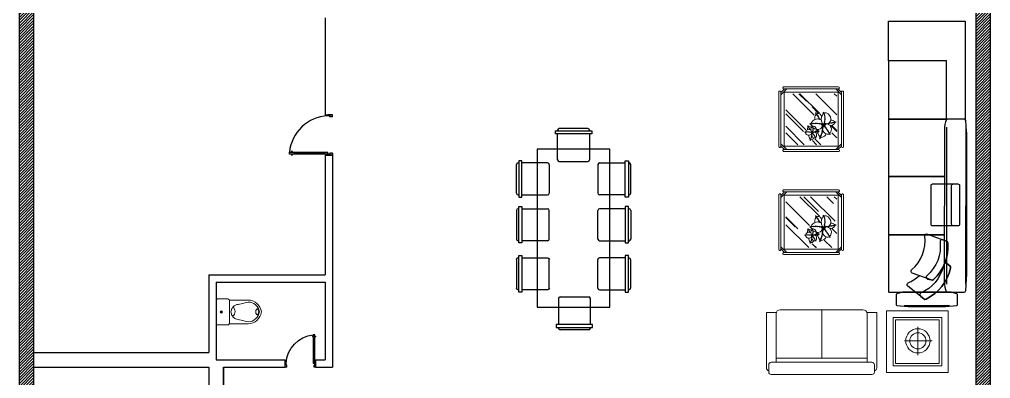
# Model space of a CAD drawing. Header units: inches. Extents: x 81 to 1628, y 1 to 1081.
# Drawn here: x 1028 to 1628, y 444 to 666 of the extents above; entities that cross this region are included whole.
import ezdxf

# ---------------------------------------------------------------- set-up
doc = ezdxf.new("R2010")
doc.units = ezdxf.units.IN
doc.header["$MEASUREMENT"] = 0
for name, color, linetype in [('Furniture', 3, 'Continuous'), ('Hatches', 140, 'Continuous'), ('Main', 140, 'Continuous'), ('pillow', 250, 'Continuous')]:
    doc.layers.add(name, color=color, linetype=linetype)
doc.layers.add('WC', color=123, linetype='Continuous', lineweight=9)
doc.styles.add('DIM_FONT', font='SIMPLEX', dxfattribs={"width": 0.8})

# ---------------------------------------------------------------- blocks, each defined once
blk = doc.blocks.new('table06')
at = {"layer": 'WC'}
for p, q in [((2216060, -738297), (2216060, -738585)), ((2216424, -738297), (2216424, -738585)), ((2216126, -738430), (2216090, -738585)), ((2216358, -738430), (2216394, -738585))]:
    blk.add_line(p, q, dxfattribs=at)
blk.add_lwpolyline([(2216419, -738091), (2216065, -738091, 0.414214), (2216042, -738114), (2216042, -738274, 0.414214), (2216065, -738297), (2216419, -738297, 0.414214), (2216442, -738274), (2216442, -738114, 0.414214)], format="xyb", close=True, dxfattribs=at)
for points in [[(2216242, -738320, 0.046371), (2216211, -738327, 0.088923), (2216167, -738351, 0.104957), (2216136, -738389, 0.120011), (2216126, -738430, 0.120011)], [(2216242, -738320, -0.046371), (2216274, -738327, -0.088923), (2216318, -738351, -0.104957), (2216348, -738389, -0.120011), (2216358, -738430, -0.120011)], [(2216244, -738749, -0.049911), (2216225, -738747, -0.063732), (2216211, -738743, -0.103622), (2216200, -738734, -0.177768), (2216198, -738727, -0.177768), (2216200, -738719, -0.103622), (2216211, -738711, -0.063732), (2216225, -738706, -0.049911), (2216244, -738704, -0.049911)], [(2216244, -738749, 0.049911), (2216262, -738747, 0.063732), (2216276, -738743, 0.103622), (2216287, -738734, 0.177768), (2216290, -738727, 0.177768), (2216287, -738719, 0.103622), (2216276, -738711, 0.063732), (2216262, -738706, 0.049911), (2216244, -738704, 0.049911)]]:
    blk.add_lwpolyline(points, format="xyb", dxfattribs=at)
for radius in [17.2, 5.75]:
    blk.add_circle((2216242, -738171), radius, dxfattribs=at)
for centre, radius, start, end in [((2216246, -738297), 87.7, 218.0102, 270.9041), ((2216249, -738297), 87.7, 269.0959, 321.9898), ((2216267, -738585), 207, 180, 263.1637), ((2216267, -738585), 177, 180, 261.9966), ((2216218, -738585), 177, 278.0034, 0), ((2216218, -738585), 207, 276.8363, 0)]:
    blk.add_arc(centre, radius, start, end, dxfattribs=at)
blk = doc.blocks.new('A$C2F7241D3')
for p, q in [((22, 989), (22, 1025)), ((26, 1067), (76, 1067)), ((26, 120), (26, 1067)), ((76, 1067), (76, 120)), ((81, 989), (81, 1025)), ((26, 937), (36, 937)), ((36, 948), (66, 948)), ((36, 193), (36, 948)), ((66, 948), (66, 193)), ((66, 937), (76, 937)), ((26, 120), (0, 120)), ((0, 0), (0, 120)), ((0, 0), (50, 0)), ((26, 200), (36, 200)), ((26, 120), (76, 120)), ((26, 65), (26, 120)), ((50, 65), (26, 65)), ((36, 193), (66, 193)), ((50, 0), (50, 65)), ((66, 200), (76, 200)), ((950, 65), (974, 65)), ((950, 0), (950, 65)), ((950, 0), (1000, 0)), ((974, 65), (974, 120)), ((974, 120), (1000, 120)), ((1000, 0), (1000, 120))]:
    blk.add_line(p, q)
for centre, radius, start, end in [((22, 1007), 18.1, 90, 270), ((-29, 69), 1004, 2.9057, 83.9884), ((81, 1007), 18.1, 270, 90)]:
    blk.add_arc(centre, radius, start, end)
blk = doc.blocks.new('chair-dining-table')
at = {"color": 0}
for p, q in [((1.38, 15.94), (1.38, 0)), ((2.4, 16.96), (20.08, 16.96)), ((21.11, 0), (21.11, 15.94)), ((1.38, -1.9), (1.38, -2.29)), ((20.08, -3.31), (2.4, -3.31)), ((21.11, -2.29), (21.11, -1.9))]:
    blk.add_line(p, q, dxfattribs=at)
blk.add_lwpolyline([(0, -1.9), (22.48, -1.9), (22.48, 0), (0, 0)], close=True, dxfattribs=at)
for centre, start, end in [((2.4, 15.94), 90, 180), ((20.08, 15.94), 0, 90), ((2.4, -2.29), 180, 270), ((20.08, -2.29), 270, 0)]:
    blk.add_arc(centre, 1.03, start, end, dxfattribs=at)
blk = doc.blocks.new('pillow 3')
at = {"color": 0, "elevation": 0}
for points in [[(306, -274, 0.236738), (-12, -547, -0.479426), (-59, -550), (-89, -512, -0.307946), (-91, -484, -0.233014), (293, -181, -0.307945), (320, -190), (349, -228, -0.264583), (353, -253, -0.264583)], [(365, -248), (320, -190, 0.307945), (293, -181, 0.233014), (-91, -484, 0.307946), (-89, -512), (69, -709, 0.537171), (111, -706, -0.087514), (198, -570, -0.087514)]]:
    blk.add_lwpolyline(points, format="xyb", dxfattribs=at)
for points in [[(602, -216, -0.307945), (625, -232), (642, -278, -0.536806), (618, -312, 0.252086), (198, -475, -0.536805), (157, -466), (145, -421, -0.307946), (151, -393, -0.235257)], [(625, -232, 0.307945), (602, -216, 0.235257), (151, -393, 0.307946), (145, -421), (229, -654, 0.537171), (269, -663, -0.252826), (689, -500, 0.537172), (713, -466)]]:
    blk.add_lwpolyline(points, format="xyb", close=True, dxfattribs=at)
blk = doc.blocks.new('pillow 2')
at = {"color": 0}
for points in [[(248, -173, 0.414214), (268, -152), (268, -95, 0.414214), (248, -75), (-231, -75, 0.414214), (-252, -95), (-252, -152, 0.414214), (-231, -173)], [(248, -428, 0.414214), (268, -408), (268, -95, 0.414214), (248, -75), (-231, -75, 0.414214), (-252, -95), (-252, -408, 0.414214), (-231, -428)]]:
    blk.add_lwpolyline(points, format="xyb", close=True, dxfattribs=at)
blk = doc.blocks.new('sofa 2_top_dwgmodels.com')
at = {"color": 0}
for p, q in [((1310, 6), (3250, 5)), ((1310, -230), (3250, -230)), ((2020, -230), (3250, -230)), ((3515, -754), (3515, -196))]:
    blk.add_line(p, q, dxfattribs=at)
blk.add_lwpolyline([(0, -950), (0, 0), (1210, 0), (1210, -230), (490, -230), (490, -950)], close=True, dxfattribs=at)
for points in [[(1361, 17), (1229, 7, 0.392813), (1210, -13), (1210, -127), (1210, -187), (1210, -224, 0.306407), (1215, -232, 0.103056), (1339, -258), (3227, -259, 0.103944), (3345, -234, 0.297462), (3350, -227), (3350, -13, 0.395549), (3331, 7), (3258, 11), (3191, 16), (3168, 17, 0.016229), (3089, 20), (1444, 20, 0.017209), (1361, 17)], [(502, -950), (1198, -950, 0.414214), (1210, -938), (1210, -242, 0.414214), (1198, -230), (502, -230, 0.414214), (490, -242), (490, -938, 0.414214)]]:
    blk.add_lwpolyline(points, format="xyb", close=True, dxfattribs=at)
for points in [[(3506, -96), (3380, -96, 0.334862), (3371, -104), (3350, -176), (3350, -774), (3371, -846, 0.334862), (3380, -854), (3506, -854, 0.394556), (3516, -845), (3529, -707), (3529, -244), (3516, -106, 0.387425), (3506, -96, 537.882531)], [(1215, -232, 0.250914), (1210, -242), (1210, -938, 0.414214), (1222, -950), (1908, -950, 0.414214), (1920, -938), (1920, -258)], [(2640, -259), (2640, -938, 0.414214), (2652, -950), (3338, -950, 0.414214), (3350, -938), (3350, -242, 0.198091), (3347, -234, 0.198091)], [(1920, -258), (1920, -938, 0.414214), (1932, -950), (2628, -950, 0.414214), (2640, -938), (2640, -259)]]:
    blk.add_lwpolyline(points, format="xyb", dxfattribs=at)
at = {"layer": 'pillow', "color": 0, "xscale": -1}
for name, p in [('pillow 2', (2280, 5)), ('pillow 3', (3345, 0))]:
    blk.add_blockref(name, p, dxfattribs=at)
blk = doc.blocks.new('furn 0422')
at = {"color": 0, "lineweight": 9}
for p, q in [((0, -380), (0, 380)), ((0, 380), (760, 380)), ((760, 380), (760, -380)), ((80, -300), (80, 300)), ((80, 300), (680, 300)), ((110, -270), (110, 270)), ((110, 270), (650, 270)), ((650, 270), (650, -270)), ((680, 300), (680, -300)), ((374, -185), (374, 168)), ((199, -11), (538, -11)), ((680, -300), (80, -300)), ((650, -270), (110, -270)), ((760, -380), (0, -380))]:
    blk.add_line(p, q, dxfattribs=at)
for radius in [150, 100]:
    blk.add_circle((374, -11), radius, dxfattribs=at)
blk = doc.blocks.new('table044')
at = {"lineweight": 9}
h = blk.add_hatch(dxfattribs=at)
h.set_pattern_fill('AR-RROOF', color=0, scale=300, angle=-45, style=0)
h.set_pattern_definition([(135, (-12013604, 1621491.27), (-254.558441, 678.82251), [4500, -600, 1500, -300]), (135, (-12013780.07, 1621879.47), (494.26764, 70.003571), [900, -99, 1800, -225]), (135, (-12013529.75, 1621777.65), (-960.9581156, 1245.2150417), [2400, -420, 1200, -300])])
h.paths.add_polyline_path([(715, -315), (85, -315), (85, 315), (715, 315)])
edge = h.paths.add_edge_path(flags=16)
edge.add_line((140, 139), (152, 107))
edge.add_line((152, 107), (160, 89))
edge.add_line((160, 89), (140, 83))
edge.add_line((140, 83), (122, 68))
edge.add_line((122, 68), (107, 52))
edge.add_line((107, 52), (95, 48))
edge.add_line((95, 48), (89, 44))
edge.add_line((89, 44), (87, 34))
edge.add_line((87, 34), (119, 20))
edge.add_line((119, 20), (138, 6))
edge.add_line((138, 6), (154, 6))
edge.add_line((154, 6), (154, -27))
edge.add_line((154, -27), (178, -63))
edge.add_line((178, -63), (233, -93))
edge.add_line((233, -93), (261, -93))
edge.add_line((261, -93), (281, -93))
edge.add_line((281, -93), (273, -69))
edge.add_line((273, -69), (275, -53))
edge.add_line((275, -53), (283, -65))
edge.add_line((283, -65), (309, -81))
edge.add_line((309, -81), (336, -79))
edge.add_line((336, -79), (364, -81))
edge.add_line((364, -81), (362, -69))
edge.add_line((362, -69), (366, -29))
edge.add_line((366, -29), (366, 6))
edge.add_line((366, 6), (406, 28))
edge.add_line((406, 28), (431, 52))
edge.add_line((431, 52), (441, 64))
edge.add_line((441, 64), (424, 72))
edge.add_line((424, 72), (451, 74))
edge.add_line((451, 74), (463, 111))
edge.add_line((463, 111), (461, 127))
edge.add_line((461, 127), (483, 143))
edge.add_line((483, 143), (503, 161))
edge.add_line((503, 161), (489, 176))
edge.add_line((489, 176), (465, 208))
edge.add_line((465, 208), (447, 206))
edge.add_line((447, 206), (441, 232))
edge.add_line((441, 232), (431, 279))
edge.add_line((431, 279), (404, 279))
edge.add_line((404, 279), (382, 260))
edge.add_line((382, 260), (366, 242))
edge.add_line((366, 242), (346, 244))
edge.add_line((346, 244), (340, 234))
edge.add_line((340, 234), (315, 234))
edge.add_line((315, 234), (313, 248))
edge.add_line((313, 248), (289, 248))
edge.add_line((289, 248), (269, 236))
edge.add_line((269, 236), (229, 220))
edge.add_line((229, 220), (222, 194))
edge.add_line((222, 194), (186, 194))
edge.add_line((186, 194), (166, 226))
edge.add_line((166, 226), (158, 200))
edge.add_line((158, 200), (144, 163))
edge.add_line((144, 163), (140, 139))
at = {"color": 0, "lineweight": 9}
for p, q in [((25, 303), (97, 375)), ((25, 331), (69, 375)), ((51, 390), (51, 385)), ((61, 400), (739, 400)), ((61, 375), (739, 375)), ((775, 303), (703, 375)), ((775, 331), (731, 375)), ((749, 390), (749, 385)), ((0, -339), (0, 339)), ((10, 349), (15, 349)), ((25, -339), (25, 339)), ((65, -335), (65, 335)), ((65, 335), (735, 335)), ((403, 242), (408, 241)), ((405, 238), (403, 242)), ((405, 246), (410, 246)), ((408, 241), (405, 246)), ((406, 251), (411, 251)), ((410, 246), (406, 251)), ((409, 255), (413, 255)), ((411, 251), (409, 255)), ((735, 335), (735, -335)), ((775, 339), (775, -339)), ((790, 349), (785, 349)), ((800, 339), (800, -339)), ((179, 177), (170, 179)), ((173, 165), (184, 171)), ((184, 163), (173, 165)), ((175, 173), (179, 177)), ((184, 171), (175, 173)), ((181, 158), (184, 163)), ((189, 157), (181, 158)), ((184, 152), (189, 157)), ((193, 152), (184, 152)), ((188, 146), (193, 152)), ((195, 145), (188, 146)), ((191, 139), (195, 145)), ((200, 139), (191, 139)), ((195, 134), (200, 139)), ((207, 136), (195, 134)), ((200, 127), (207, 136)), ((208, 128), (200, 127)), ((206, 121), (208, 128)), ((213, 122), (206, 121)), ((209, 115), (213, 122)), ((258, 130), (267, 132)), ((266, 123), (258, 130)), ((259, 138), (266, 142)), ((267, 132), (259, 138)), ((260, 154), (269, 155)), ((267, 147), (260, 154)), ((260, 117), (266, 123)), ((261, 147), (267, 147)), ((266, 142), (261, 147)), ((262, 162), (271, 165)), ((269, 155), (262, 162)), ((265, 170), (272, 171)), ((271, 165), (265, 170)), ((266, 181), (275, 181)), ((272, 171), (266, 181)), ((270, 190), (277, 189)), ((275, 181), (270, 190)), ((271, 198), (280, 198)), ((277, 189), (271, 198)), ((276, 205), (285, 202)), ((280, 198), (276, 205)), ((280, 212), (289, 212)), ((285, 202), (280, 212)), ((282, 220), (290, 221)), ((289, 212), (282, 220)), ((287, 228), (293, 228)), ((290, 221), (287, 228)), ((309, 146), (310, 150)), ((310, 150), (311, 147)), ((311, 147), (313, 153)), ((313, 153), (314, 148)), ((314, 148), (317, 152)), ((317, 152), (318, 149)), ((318, 149), (320, 152)), ((320, 152), (323, 147)), ((323, 147), (325, 155)), ((325, 155), (326, 150)), ((326, 150), (330, 153)), ((330, 153), (332, 151)), ((332, 151), (333, 156)), ((333, 156), (335, 152)), ((335, 152), (337, 155)), ((337, 155), (340, 152)), ((340, 152), (342, 156)), ((342, 156), (343, 152)), ((343, 152), (346, 156)), ((349, 227), (344, 228)), ((346, 220), (352, 223)), ((352, 219), (346, 220)), ((346, 156), (347, 154)), ((347, 224), (349, 227)), ((352, 223), (347, 224)), ((347, 154), (349, 158)), ((349, 158), (351, 155)), ((350, 216), (352, 219)), ((354, 215), (350, 216)), ((352, 212), (354, 215)), ((357, 212), (352, 212)), ((354, 209), (357, 212)), ((358, 208), (354, 209)), ((355, 205), (358, 208)), ((360, 205), (355, 205)), ((358, 202), (360, 205)), ((365, 204), (358, 202)), ((360, 198), (365, 204)), ((365, 199), (360, 198)), ((364, 195), (365, 199)), ((368, 196), (364, 195)), ((366, 192), (368, 196)), ((371, 192), (366, 192)), ((368, 189), (371, 192)), ((374, 189), (368, 189)), ((370, 185), (374, 189)), ((375, 186), (370, 185)), ((372, 182), (375, 186)), ((377, 184), (372, 182)), ((375, 178), (377, 184)), ((378, 181), (375, 178)), ((376, 137), (381, 138)), ((381, 135), (376, 137)), ((376, 132), (381, 135)), ((380, 130), (376, 132)), ((376, 128), (380, 130)), ((380, 125), (376, 128)), ((376, 124), (380, 125)), ((379, 121), (376, 124)), ((376, 119), (379, 121)), ((377, 142), (382, 142)), ((381, 138), (377, 142)), ((379, 145), (382, 145)), ((382, 142), (379, 145)), ((382, 145), (380, 148)), ((392, 161), (388, 165)), ((392, 181), (396, 182)), ((395, 179), (392, 181)), ((395, 157), (392, 161)), ((393, 200), (398, 201)), ((398, 197), (393, 200)), ((393, 189), (397, 190)), ((398, 185), (393, 189)), ((394, 214), (399, 214)), ((398, 209), (394, 214)), ((394, 205), (398, 207)), ((398, 201), (394, 205)), ((394, 193), (398, 197)), ((397, 190), (394, 193)), ((394, 184), (398, 185)), ((396, 182), (394, 184)), ((395, 218), (400, 220)), ((399, 214), (395, 218)), ((395, 209), (398, 209)), ((398, 207), (395, 209)), ((395, 162), (399, 156)), ((397, 222), (401, 223)), ((400, 220), (397, 222)), ((398, 229), (403, 229)), ((401, 223), (398, 229)), ((400, 238), (405, 238)), ((404, 233), (400, 238)), ((400, 234), (404, 233)), ((403, 229), (400, 234)), ((405, 158), (407, 162)), ((407, 162), (410, 156)), ((410, 156), (414, 162)), ((414, 128), (411, 125)), ((411, 125), (414, 128)), ((411, 125), (416, 125)), ((414, 162), (416, 155)), ((416, 125), (414, 122)), ((414, 122), (419, 122)), ((416, 155), (419, 160)), ((419, 122), (417, 118)), ((419, 160), (422, 155)), ((422, 155), (425, 159)), ((425, 159), (427, 155)), ((427, 155), (430, 159)), ((430, 159), (433, 155)), ((433, 155), (436, 159)), ((436, 159), (439, 153)), ((439, 153), (443, 159)), ((443, 159), (445, 153)), ((445, 153), (448, 159)), ((448, 159), (450, 155)), ((450, 155), (452, 159)), ((452, 159), (456, 155)), ((456, 155), (458, 159)), ((458, 159), (461, 155)), ((461, 155), (464, 159)), ((464, 159), (467, 156)), ((467, 156), (469, 161)), ((469, 161), (472, 158)), ((109, 34), (110, 40)), ((110, 40), (111, 35)), ((111, 35), (115, 46)), ((115, 46), (117, 36)), ((117, 36), (122, 45)), ((122, 45), (123, 38)), ((123, 38), (128, 45)), ((128, 45), (132, 35)), ((132, 35), (137, 49)), ((137, 49), (139, 40)), ((139, 40), (145, 47)), ((145, 47), (149, 41)), ((149, 41), (151, 52)), ((151, 52), (155, 45)), ((155, 45), (158, 50)), ((158, 50), (163, 43)), ((163, 43), (166, 52)), ((166, 52), (169, 45)), ((169, 45), (174, 51)), ((174, 51), (175, 48)), ((175, 48), (180, 55)), ((180, 55), (183, 49)), ((219, 115), (209, 115)), ((213, 110), (219, 115)), ((223, 110), (213, 110)), ((217, 103), (223, 110)), ((226, 106), (217, 103)), ((220, 97), (226, 106)), ((230, 100), (220, 97)), ((226, 90), (230, 100)), ((232, 95), (226, 90)), ((227, 17), (236, 18)), ((236, 13), (227, 17)), ((227, 9), (236, 13)), ((234, 6), (227, 9)), ((227, 1), (234, 6)), ((235, -4), (227, 1)), ((230, 26), (239, 26)), ((236, 18), (230, 26)), ((233, 31), (239, 31)), ((239, 26), (233, 31)), ((239, 31), (234, 36)), ((257, 60), (250, 67)), ((256, 96), (263, 97)), ((262, 92), (256, 96)), ((261, 53), (257, 60)), ((258, 110), (264, 112)), ((266, 103), (258, 110)), ((259, 100), (266, 103)), ((263, 97), (259, 100)), ((264, 112), (260, 117)), ((261, 61), (268, 52)), ((279, 54), (283, 62)), ((283, 62), (288, 52)), ((288, 52), (295, 61)), ((290, -4), (296, 0)), ((296, 0), (291, -5)), ((295, 61), (300, 50)), ((300, 50), (304, 58)), ((304, 58), (310, 50)), ((310, 50), (315, 57)), ((315, 57), (319, 49)), ((319, 49), (323, 56)), ((323, 56), (330, 49)), ((330, 49), (334, 57)), ((334, 57), (340, 46)), ((340, 46), (347, 56)), ((347, 56), (351, 47)), ((351, 47), (355, 56)), ((355, 56), (360, 49)), ((360, 49), (363, 56)), ((363, 56), (370, 49)), ((370, 49), (374, 57)), ((374, 57), (380, 50)), ((375, 116), (380, 118)), ((381, 112), (375, 116)), ((380, 118), (376, 119)), ((377, 111), (381, 112)), ((379, 109), (377, 111)), ((377, 107), (379, 109)), ((381, 106), (377, 107)), ((377, 103), (381, 106)), ((381, 102), (377, 103)), ((378, 98), (381, 102)), ((383, 97), (378, 98)), ((380, 93), (383, 97)), ((383, 93), (380, 93)), ((380, 50), (384, 57)), ((381, 91), (383, 93)), ((385, 91), (381, 91)), ((382, 87), (385, 91)), ((387, 87), (382, 87)), ((384, 57), (391, 51)), ((385, 85), (387, 87)), ((388, 86), (385, 85)), ((391, 51), (394, 59)), ((394, 59), (399, 54)), ((417, 118), (422, 118)), ((422, 118), (420, 115)), ((420, 115), (423, 111)), ((423, 111), (421, 109)), ((421, 109), (426, 109)), ((426, 109), (425, 102)), ((425, 102), (431, 104)), ((431, 104), (430, 97)), ((430, 97), (434, 99)), ((434, 99), (432, 96)), ((432, 96), (438, 96)), ((438, 96), (437, 88)), ((437, 88), (441, 90)), ((441, 90), (440, 86)), ((226, -21), (234, -18)), ((236, -28), (226, -21)), ((227, -6), (235, -4)), ((233, -11), (227, -6)), ((227, -14), (233, -11)), ((234, -18), (227, -14)), ((229, -29), (236, -28)), ((233, -33), (229, -29)), ((229, -37), (233, -33)), ((237, -39), (229, -37)), ((230, -44), (237, -39)), ((237, -46), (230, -44)), ((231, -52), (237, -46)), ((241, -54), (231, -52)), ((234, -61), (241, -54)), ((240, -61), (234, -61)), ((237, -65), (240, -61)), ((244, -65), (237, -65)), ((239, -71), (244, -65)), ((247, -71), (239, -71)), ((243, -77), (247, -71)), ((249, -74), (243, -77)), ((291, -5), (300, -5)), ((300, -5), (296, -10)), ((296, -10), (304, -10)), ((304, -10), (301, -17)), ((301, -17), (310, -17)), ((310, -17), (305, -23)), ((305, -23), (312, -29)), ((312, -29), (308, -33)), ((308, -33), (316, -33)), ((316, -33), (314, -45)), ((314, -45), (326, -42)), ((326, -42), (323, -53)), ((323, -53), (331, -50)), ((331, -50), (328, -57)), ((328, -57), (338, -57)), ((338, -57), (337, -70)), ((337, -70), (344, -67)), ((344, -67), (342, -73)), ((10, -349), (15, -349)), ((25, -303), (97, -375)), ((25, -331), (69, -375)), ((735, -335), (65, -335)), ((775, -303), (703, -375)), ((775, -331), (731, -375)), ((790, -349), (785, -349)), ((51, -390), (51, -385)), ((739, -375), (61, -375)), ((739, -400), (61, -400)), ((749, -390), (749, -385))]:
    blk.add_line(p, q, dxfattribs=at)
for centre, start, end in [((61, 390), 90, 180), ((61, 385), 180, 270), ((739, 390), 0, 90), ((739, 385), 270, 0), ((10, 339), 90, 180), ((15, 339), 0, 90), ((785, 339), 90, 180), ((790, 339), 0, 90), ((10, -339), 180, 270), ((15, -339), 270, 0), ((785, -339), 180, 270), ((790, -339), 270, 0), ((61, -385), 90, 180), ((61, -390), 180, 270), ((739, -385), 0, 90), ((739, -390), 270, 0)]:
    blk.add_arc(centre, 10, start, end, dxfattribs=at)
for centre, major_axis, start_param, end_param in [((468, 115), (0, -224), 4.110324, 4.82639), ((261, 274), (0, -49.2), 0.168838, 0.870004), ((325, 230), (0, -33.9), 4.358254, 5.331458), ((406, 209), (0, -44.8), 3.310431, 4.249228), ((511, 192), (0, -126), 4.110324, 4.82639), ((395, 281), (0, -27.5), 0.168838, 0.870004), ((431, 256), (0, -19), 4.358254, 5.331458), ((353, 197), (0, -83.6), 1.587494, 2.189866), ((219, 127), (0, -73.1), 4.069383, 5.990613), ((149, 184), (0, -20.9), 0.92779, 1.908697), ((235, 281), (0, -116), -0.676061, -0.565041), ((494, 360), (0, -389), -1.118727, -0.806659), ((195, 117), (0, -68.5), 1.594581, 3.412072), ((281, 146), (0, -79.9), 3.310431, 4.249228), ((322, 36), (0, -91), 2.040895, 3.730687), ((186, 124), (0, -149), 1.587494, 2.189866), ((377, -174), (0, -331), 3.220754, 3.395787), ((298, 162), (0, -15.2), 0.095049, 1.048204), ((300, 126), (0, -20.9), 2.497732, 3.141566), ((339, 137), (0, -35.2), 3.024508, 4.189797), ((343, 188), (0, -56.8), -0.64386, -0.12835), ((371, 199), (0, -40.9), 4.069383, 5.990613), ((366, 126), (0, -32.3), 3.222037, 5.07235), ((332, 230), (0, -11.7), 0.92779, 1.908697), ((380, 285), (0, -65), -0.676061, -0.565041), ((525, 329), (0, -218), -1.118727, -0.806659), ((358, 193), (0, -38.4), 1.594581, 3.412072), ((365, 174), (0, -15.3), -0.292573, 1.81957), ((365, 137), (0, -22.1), 2.014039, 3.222037), ((362, 192), (0, -34.1), 0.258874, 0.700688), ((360, 198), (0, -42.6), 0.310142, 0.617664), ((447, 123), (0, -75.6), 4.375338, 5.343531), ((379, 193), (0, -15.6), -0.023147, 1.594581), ((372, 167), (0, -11.2), 1.46435, 2.418595), ((327, 171), (0, -60.1), 1.241796, 1.432596), ((392, 205), (0, -28.9), -0.405798, 0.1426), ((389, 152), (0, -7.8), 2.142228, 5.558838), ((390, 160), (0, -4.93), 3.236326, 5.013036), ((383, 177), (0, -9.51), 0.386029, 1.424245), ((412, 197), (0, -40.4), -0.652366, -0.309932), ((345, 203), (0, -58.8), 0.950586, 1.088264), ((400, 178), (0, -14.8), -0.875139, -0.014195), ((352, 127), (0, -54.6), 0.894265, 2.142228), ((414, 175), (0, -19.3), 3.850701, 5.574077), ((412, 181), (0, -18.2), -1.320146, -1.172986), ((413, 147), (0, -17.7), 3.848767, 4.459185), ((441, 380), (0, -224), -0.185903, 0.185903), ((413, 147), (0, -17.7), -0.718865, -0.080308), ((429, 147), (0, -51), 2.040895, 3.730687), ((429, 176), (0, -50.5), -0.376714, 1.142644), ((644, 275), (0, -288), -1.036863, -0.843243), ((408, 117), (0, -41.8), 1.064334, 1.872975), ((483, 173), (0, -12.8), -1.361808, 0.131882), ((483, 143), (0, -17), 3.066124, 3.935023), ((230, -537), (0, -591), 3.220754, 3.395787), ((89, 61), (0, -27.1), 0.095049, 1.048204), ((91, -3), (0, -37.4), 2.497732, 3.141566), ((162, 17), (0, -62.8), 3.024508, 4.189797), ((169, 108), (0, -101), -0.64386, -0.12835), ((210, -2), (0, -57.7), 3.222037, 5.07235), ((207, 83), (0, -27.4), -0.292573, 1.81957), ((208, 16), (0, -39.5), 2.014039, 3.222037), ((203, 116), (0, -60.9), 0.258874, 0.700688), ((198, 126), (0, -76), 0.310142, 0.617664), ((354, -8), (0, -135), 4.375338, 5.343531), ((232, 118), (0, -27.8), -0.023147, 1.594581), ((221, 72), (0, -19.9), 1.46435, 2.418595), ((140, 79), (0, -107), 1.241796, 1.432596), ((250, 44), (0, -13.9), 2.142228, 5.558838), ((256, 138), (0, -51.6), -0.405798, 0.1426), ((252, 59), (0, -8.8), 3.236326, 5.013036), ((239, 89), (0, -17), 0.386029, 1.424245), ((292, 125), (0, -72.1), -0.652366, -0.309932), ((173, 134), (0, -105), 0.950586, 1.088264), ((271, 90), (0, -26.4), -0.875139, -0.014195), ((185, -1), (0, -97.5), 0.894265, 2.142228), ((292, 95), (0, -32.4), -1.320146, -1.172986), ((296, 85), (0, -34.5), 3.850701, 5.574077), ((294, 35), (0, -31.5), 3.848767, 4.459185), ((343, 452), (0, -399), -0.185903, 0.185903), ((294, 35), (0, -31.5), -0.718865, -0.080308), ((323, 87), (0, -90.2), -0.376714, 1.142644), ((705, 263), (0, -514), -1.036863, -0.843243), ((382, 133), (0, -50.6), -1.210835, 0.057502), ((284, -19), (0, -74.6), 1.064334, 1.872975), ((385, 77), (0, -5.75), 1.842983, 3.199095), ((399, 84), (0, -11.7), 3.932536, 5.258174), ((419, 81), (0, -22.9), -1.361808, 0.131882), ((419, 28), (0, -30.4), 3.066124, 3.935023), ((426, 116), (0, -28.5), -1.394986, 0.07228), ((430, 62), (0, -25.4), 2.554351, 3.213873), ((451, 91), (0, -11.5), 4.205926, 5.467404), ((238, 10), (0, -90.4), -1.210835, 0.057502), ((244, -91), (0, -10.3), 1.842983, 3.199095), ((269, -77), (0, -20.8), 3.932536, 5.258174), ((318, -21), (0, -51), -1.394986, 0.07228), ((324, -117), (0, -45.4), 2.554351, 3.213873), ((361, -65), (0, -20.5), 4.205926, 5.467404)]:
    blk.add_ellipse(centre, major_axis=major_axis, ratio=0.931359, start_param=start_param, end_param=end_param, dxfattribs=at)
at = {"color": 0, "lineweight": 9, "style": 'DIM_FONT', "text_generation_flag": 4, "width": 0.8, "flags": 9}
for tag in ['YSIZE', 'XSIZE']:
    blk.add_attdef(tag, (293, -333), '', height=0.5, rotation=270, dxfattribs=at)

msp = doc.modelspace()

# ---------------------------------------------------------------- hatches: boundary and pattern name
at = {"layer": 'Hatches', "true_color": 0xf27172}
h = msp.add_hatch(dxfattribs=at)
h.set_pattern_fill('ANSI31', color=11, scale=10)
h.set_pattern_definition([(45, (946.9617, 121.4567), (-0.8838835, 0.8838835), [])])
h.paths.add_polyline_path([(1628.17, 1072.44), (1619.17, 1072.44), (1619.17, 1.44), (1628.17, 1.44)])
h.paths.add_polyline_path([(1037.17, 1072.44), (1028.17, 1072.44), (1028.17, 1.44), (1037.17, 1.44)])

# ---------------------------------------------------------------- linework, layer by layer
at = {"layer": 'Furniture', "color": 55, "true_color": 0x999b37}
for p, q in [((1360.68, 597.44), (1360.68, 597.83)), ((1360.68, 579.61), (1360.68, 595.54)), ((1379.38, 598.85), (1361.7, 598.85)), ((1380.41, 597.83), (1380.41, 597.44)), ((1380.41, 595.54), (1380.41, 579.61)), ((1335.27, 558.92), (1335.27, 576.6)), ((1336.68, 577.63), (1336.3, 577.63)), ((1354.52, 577.63), (1338.58, 577.63)), ((1355.54, 576.6), (1355.54, 558.92)), ((1361.7, 578.58), (1379.38, 578.58)), ((1385.54, 576.6), (1385.54, 558.92)), ((1386.57, 577.63), (1402.51, 577.63)), ((1404.41, 577.63), (1404.79, 577.63)), ((1405.82, 558.92), (1405.82, 576.6)), ((1336.3, 557.9), (1336.68, 557.9)), ((1338.58, 557.9), (1354.52, 557.9)), ((1402.51, 557.9), (1386.57, 557.9)), ((1404.79, 557.9), (1404.41, 557.9)), ((1335.27, 548.24), (1335.27, 530.56)), ((1336.3, 549.26), (1336.68, 549.26)), ((1338.58, 549.26), (1354.52, 549.26)), ((1355.54, 530.56), (1355.54, 548.24)), ((1385.54, 530.56), (1385.54, 548.24)), ((1402.51, 549.26), (1386.57, 549.26)), ((1404.79, 549.26), (1404.41, 549.26)), ((1405.82, 548.24), (1405.82, 530.56)), ((1336.68, 529.53), (1336.3, 529.53)), ((1354.52, 529.53), (1338.58, 529.53)), ((1386.57, 529.53), (1402.51, 529.53)), ((1404.41, 529.53), (1404.79, 529.53))]:
    msp.add_line(p, q, dxfattribs=at)
at = {"layer": 'Furniture', "color": 55, "lineweight": 9, "true_color": 0x999b37}
for p, q in [((1549.35, 486.9), (1498.18, 486.9)), ((1523.85, 456.9), (1523.85, 486.9)), ((1489.68, 450.86), (1489.68, 485.27)), ((1489.68, 485.27), (1495.83, 485.27)), ((1495.68, 454.4), (1495.68, 484.4)), ((1557.85, 485.27), (1551.69, 485.27)), ((1551.85, 454.4), (1551.85, 484.4)), ((1557.85, 450.86), (1557.85, 485.27)), ((1551.85, 456.9), (1495.68, 456.9)), ((1491.14, 448.4), (1491.14, 452.9)), ((1554.89, 454.4), (1492.64, 454.4)), ((1556.39, 448.4), (1556.39, 452.9)), ((1554.89, 446.9), (1492.64, 446.9))]:
    msp.add_line(p, q, dxfattribs=at)
at = {"layer": 'Furniture', "color": 55, "true_color": 0x999b37}
for points in [[(1359.3, 597.44), (1381.78, 597.44), (1381.78, 595.54), (1359.3, 595.54)], [(1348.04, 488.58), (1393.04, 488.58), (1393.04, 586.08), (1348.04, 586.08)], [(1336.68, 579), (1336.68, 556.52), (1338.58, 556.52), (1338.58, 579)], [(1404.41, 579), (1404.41, 556.52), (1402.51, 556.52), (1402.51, 579)], [(1336.68, 528.16), (1336.68, 550.64), (1338.58, 550.64), (1338.58, 528.16)], [(1404.41, 528.16), (1404.41, 550.64), (1402.51, 550.64), (1402.51, 528.16)]]:
    msp.add_lwpolyline(points, close=True, dxfattribs=at)
for centre, start, end in [((1361.7, 597.83), 90, 180), ((1379.38, 597.83), 0, 90), ((1336.3, 576.6), 90, 180), ((1354.52, 576.6), 0, 90), ((1361.7, 579.61), 180, 270), ((1379.38, 579.61), 270, 0), ((1386.57, 576.6), 90, 180), ((1404.79, 576.6), 0, 90), ((1336.3, 558.92), 180, 270), ((1354.52, 558.92), 270, 0), ((1386.57, 558.92), 180, 270), ((1404.79, 558.92), 270, 0), ((1336.3, 548.24), 90, 180), ((1354.52, 548.24), 0, 90), ((1386.57, 548.24), 90, 180), ((1404.79, 548.24), 0, 90), ((1336.3, 530.56), 180, 270), ((1354.52, 530.56), 270, 0), ((1386.57, 530.56), 180, 270), ((1404.79, 530.56), 270, 0)]:
    msp.add_arc(centre, 1.03, start, end, dxfattribs=at)
at = {"layer": 'Furniture', "color": 55, "lineweight": 9, "true_color": 0x999b37}
for centre, radius, start, end in [((1498.18, 484.4), 2.5, 90, 180), ((1549.35, 484.4), 2.5, 0, 90), ((1491.17, 450.79), 1.5, 177.38016, 268.6068), ((1492.64, 452.9), 1.5, 90, 180), ((1554.89, 452.9), 1.5, 0, 90), ((1556.35, 450.79), 1.5, 271.3932, 2.61984), ((1492.64, 448.4), 1.5, 180, 270), ((1554.89, 448.4), 1.5, 270, 0)]:
    msp.add_arc(centre, radius, start, end, dxfattribs=at)
at = {"layer": 'Main'}
for p, q in [((1028.17, 1.44), (1028.17, 1081.44)), ((1619.17, 1.44), (1619.17, 1081.44)), ((1628.17, 1.44), (1628.17, 1081.44)), ((1037.17, 1.44), (1037.17, 1072.44)), ((1217.17, 667.44), (1217.17, 607.44)), ((1217.17, 607.44), (1221.67, 607.44)), ((1217.17, 582.44), (1217.17, 508.44)), ((1217.17, 582.44), (1221.67, 582.44)), ((1221.67, 583.69), (1221.67, 451.44)), ((1145.17, 508.44), (1217.17, 508.44)), ((1145.17, 508.44), (1145.17, 460.44)), ((1149.67, 503.94), (1217.17, 503.94)), ((1149.67, 503.94), (1149.67, 455.94)), ((1217.17, 503.94), (1217.17, 455.94)), ((1037.17, 460.44), (1145.17, 460.44)), ((1037.17, 451.44), (1145.17, 451.44)), ((1145.17, 451.44), (1145.17, 374.94)), ((1149.67, 455.94), (1192.42, 455.94)), ((1154.17, 379.44), (1154.17, 451.44)), ((1154.17, 451.44), (1192.42, 451.44)), ((1154.17, 451.44), (1154.17, 379.44)), ((1192.42, 451.44), (1192.42, 455.94)), ((1211.17, 455.94), (1217.17, 455.94)), ((1211.17, 455.94), (1211.17, 451.44)), ((1211.17, 451.44), (1221.67, 451.44))]:
    msp.add_line(p, q, dxfattribs=at)

# ---------------------------------------------------------------- block references
at = {"xscale": 0.025, "yscale": 0.025, "zscale": 0.025, "rotation": 90}
msp.add_blockref('A$C2F7241D3', (1221.67, 582.44), dxfattribs=at)
at = {"xscale": -0.01875, "yscale": 0.01875, "zscale": 0.01875}
msp.add_blockref('A$C2F7241D3', (1211.17, 451.44), dxfattribs=at)
at = {"layer": 'Furniture', "color": 55, "lineweight": 9, "true_color": 0x999b37, "xscale": 0.05, "yscale": 0.05, "zscale": 0.05}
for name, p, rotation in [('sofa 2_top_dwgmodels.com', (1612.53, 665.29), 270), ('table044', (1537.35, 604.66), 180), ('table044', (1537.35, 541.03), 180), ('furn 0422', (1601.96, 467.13), 180)]:
    msp.add_blockref(name, p, dxfattribs=dict(at, rotation=rotation))
at = {"layer": 'Furniture', "color": 55, "true_color": 0x999b37, "xscale": -1, "rotation": 270}
msp.add_blockref('chair-dining-table', (1338.6, 497.85), dxfattribs=at)
at = {"layer": 'Furniture', "color": 55, "true_color": 0x999b37, "rotation": 90}
msp.add_blockref('chair-dining-table', (1402.49, 497.85), dxfattribs=at)
at = {"layer": 'Furniture', "color": 55, "true_color": 0x999b37, "xscale": 0.04000000000000001, "yscale": 0.04000000000000001, "zscale": 0.04000000000000001, "rotation": 89.99999999999999}
msp.add_blockref('table06', (-28373.96, -88164.14), dxfattribs=at)
at = {"layer": 'Furniture', "color": 55, "true_color": 0x999b37}
msp.add_blockref('chair-dining-table', (1359.81, 477.87), dxfattribs=at)

doc.saveas('drawing.dxf')
